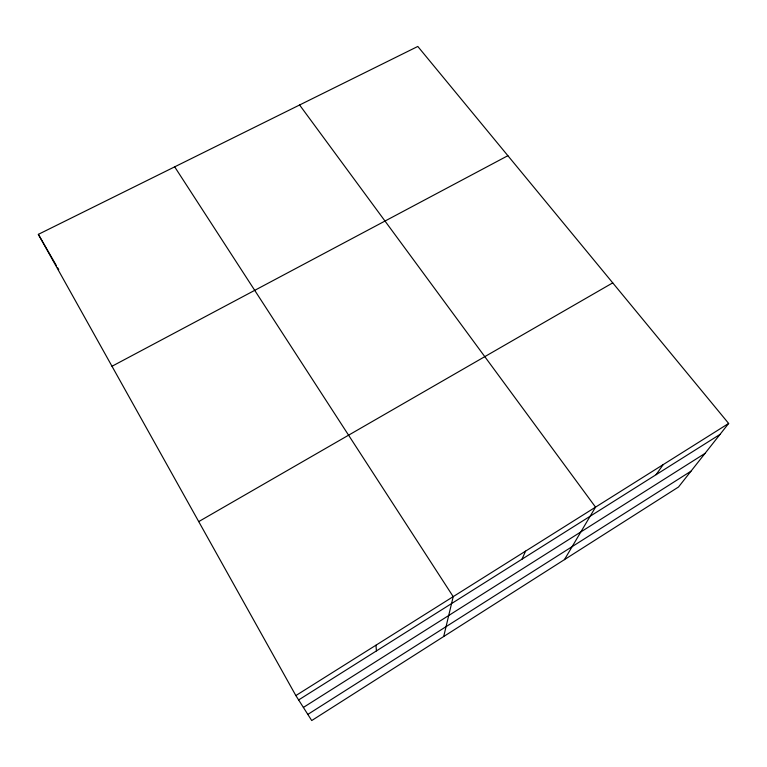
<?xml version="1.0" encoding="UTF-8"?>
<svg xmlns="http://www.w3.org/2000/svg" width="767" height="767" viewBox="0 0 767 767"><rect width="100%" height="100%" fill="white"/><g stroke="black" fill="none" stroke-linecap="round" stroke-linejoin="round"><path stroke-width="1.15" d="M443.7 636.514L453.201 596.64L174.684 166.851M521.991 559.181L525.577 551.128M564.435 559.642L595.537 507.14L299.6 104.993M656.111 474.668L663.187 464.61M728.65 423.451L678.507 487.007L311.718 720.549L295.851 695.573L38.35 234.357L417.804 46.451L728.65 423.451L295.851 695.573M307.816 714.413L690.981 471.197M303.387 707.433L705.036 453.383M298.631 699.945L720.002 434.41M198.72 521.598L612.737 282.87M111.992 366.262L507.879 155.691M38.35 234.357L56.413 265.65M57.573 267.645L58.723 269.639M375.955 645.21L376.434 650.905"/></g></svg>
